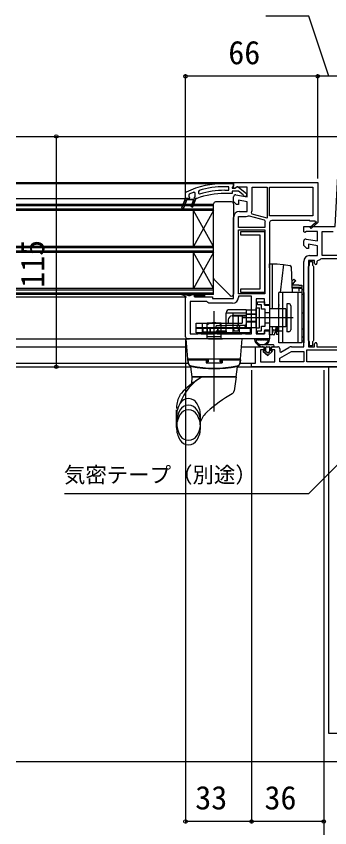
# Model space of a CAD drawing. Units: millimetres, scale not verified. Extents: x -700 to 700, y -1043 to 1038.
# Drawn here: x 290.9 to 447.4, y 282.6 to 687.7 of the extents above; entities that cross this region are included whole.
import ezdxf
from ezdxf.enums import TextEntityAlignment as Align

# ---------------------------------------------------------------- set-up
doc = ezdxf.new("R2010")
doc.units = ezdxf.units.MM
doc.header["$LTSCALE"] = 6
for name, color, linetype in [('0-2_YKK_11', 7, 'Continuous'), ('0-3_YKK_12', 2, 'Continuous'), ('0-4_YKK_13', 4, 'Continuous'), ('0-6_YKK_D', 6, 'Continuous'), ('0-8_YSS_K', 3, 'Continuous')]:
    doc.layers.add(name, color=color, linetype=linetype)
doc.styles.add('ＭＳ ゴシック', font='')
doc.styles.get('ＭＳ ゴシック').set_extended_font_data('MS Gothic')

msp = doc.modelspace()

# ---------------------------------------------------------------- linework, layer by layer
at = {"layer": '0-2_YKK_11'}
for p, q in [((414.956, 584.7), (414.956, 582.2)), ((419.156, 522.7), (421.356, 522.7))]:
    msp.add_line(p, q, dxfattribs=at)
for points in [[(464.356, 626.7), (464.356, 566.1), (492.356, 566.1), (492.356, 562.7), (490.456, 562.7), (489.956, 563.2), (489.456, 563.7), (464.356, 563.7), (464.356, 512.7), (462.856, 512.7), (462.856, 500.2), (464.356, 500.2), (464.356, 497.7), (460.356, 497.7), (460.356, 512.7), (408.356, 512.7), (408.356, 514.5), (410.356, 514.5), (410.356, 522.7), (413.656, 522.7)], [(435.53, 576.485), (441.156, 575.493), (441.156, 580.3), (435.8, 580.3), (434.932, 579.758), (434.356, 580.077), (434.356, 582.7), (449.998, 582.7), (452.306, 626.752)], [(394.989, 604.2), (399.357, 604.2), (399.357, 603.1), (398.919, 602.604), (398.657, 602.306), (398.657, 601.9), (400.057, 601.9), (400.457, 602.1)], [(399.356, 604.7), (441.356, 604.7), (441.356, 584.834), (441.433, 584.7), (438.015, 581.795), (437.497, 582.405), (440.217, 584.716)], [(400.53, 598.485), (406.156, 597.493), (406.156, 602.3), (400.8, 602.3), (399.932, 601.758), (399.356, 602.077), (399.356, 604.7)], [(377.257, 598.905), (376.957, 598.447), (376.957, 597.775), (377.332, 597.29), (377.257, 596.7), (375.357, 596.7), (373.585, 592.248), (375.357, 596.7), (375.357, 599.482), (375.646, 599.936)], [(374.328, 591.952), (376.019, 596.2), (379.496, 596.2), (378.122, 592.748), (378.865, 592.452), (380.357, 596.2), (380.357, 596.7), (379.857, 596.7), (379.782, 597.29), (380.157, 597.775), (380.157, 597.8), (380.157, 599.335), (379.482, 599.804)], [(382.112, 600.691), (381.757, 600.213), (381.757, 599.376), (382.404, 598.899)], [(394.989, 600.8), (397.057, 600.8), (397.057, 602.6), (394.989, 602.6)], [(401.874, 602.287), (405.857, 599.175), (405.857, 597.7), (404.755, 597.7), (404.256, 598.175), (404.065, 598.545), (401.818, 600.3), (398.657, 600.3), (398.657, 599.2), (394.989, 599.2)], [(416.156, 602.3), (416.156, 586.921), (408.672, 588.926), (408.339, 589.599)], [(408.556, 590.7), (408.556, 602.3), (416.156, 602.3)], [(380.974, 596.73), (380.803, 596.7), (380.357, 596.7), (380.357, 596.2), (378.865, 592.452), (378.122, 592.748), (379.496, 596.2), (376.019, 596.2), (374.328, 591.952)], [(402.256, 590.2), (406.156, 590.2), (406.156, 595.056), (401.756, 595.832), (401.756, 593.7), (400.856, 593.7), (399.356, 595.2), (399.356, 597.5)], [(414.956, 582.2), (401.756, 582.2), (401.756, 587.8), (405.656, 587.8)], [(406.847, 588.056), (407.182, 588.083), (414.688, 586.072), (415.046, 585.475)], [(375.356, 527.7), (375.356, 547.889), (372.615, 548.926), (372.898, 549.674), (376.796, 548.2), (377.69, 548.2), (378.123, 548.45), (378.556, 548.7), (379.856, 548.7), (379.856, 547.7), (388.856, 547.7), (388.856, 546.8), (399.356, 546.8), (399.356, 587.3)], [(417.356, 584.7), (417.356, 543.7), (414.856, 543.7), (414.856, 546.7), (410.656, 546.7), (410.656, 529.1), (414.856, 529.1), (414.856, 530.7), (417.356, 530.7), (417.356, 526.7), (376.356, 526.7)], [(440.282, 585.094), (440.106, 585.4), (437.356, 585.4), (437.356, 585.7), (418.356, 585.7)], [(461.956, 568.2), (443.556, 568.2), (443.556, 580.3), (449.123, 580.3)], [(437.256, 568.2), (441.156, 568.2), (441.156, 573.056), (436.756, 573.832), (436.756, 571.7), (435.856, 571.7), (434.356, 573.2), (434.356, 575.5)], [(428.329, 522.7), (434.356, 522.7), (434.356, 565.3)], [(439.756, 564.4), (439.756, 565.8), (436.756, 565.8), (436.756, 522.7), (439.756, 522.7), (439.756, 524.1)], [(441.404, 565.813), (440.956, 565.316), (440.956, 564.4)], [(461.956, 522.7), (461.956, 566.6), (443.156, 566.6), (442.811, 566.462)], [(408.256, 529.1), (408.256, 547.9), (401.756, 547.9), (401.756, 547.3)], [(398.856, 544.4), (386.951, 544.4), (386.454, 544.85), (385.956, 545.3), (377.756, 545.3), (377.756, 529.1), (381.49, 529.1), (381.923, 529.35), (382.789, 529.35), (383.222, 529.1), (389.49, 529.1), (389.923, 529.35), (390.789, 529.35), (391.222, 529.1), (403.49, 529.1), (403.923, 529.35), (404.789, 529.35), (405.222, 529.1), (408.256, 529.1)], [(440.956, 524.1), (440.956, 522.7), (461.956, 522.7)], [(414.656, 521.7), (414.656, 521.2), (412.756, 521.2), (412.756, 515.2), (419.956, 515.2), (419.956, 521.2), (418.156, 521.2), (418.156, 521.7)], [(422.356, 521.7), (422.356, 520.355), (422.923, 520.027), (426.879, 522.311)]]:
    msp.add_lwpolyline(points, dxfattribs=at)
for points in [[(438.956, 588.1), (417.356, 588.1), (417.356, 602.3), (438.956, 602.3)], [(401.756, 549.1), (401.756, 581), (414.956, 581), (414.956, 549.1)], [(436.756, 525.746), (436.756, 562.754), (437.006, 563.05), (437.256, 563.346), (437.256, 565.304), (438.756, 565.304), (438.756, 563.346), (439.006, 563.05), (439.256, 562.754), (439.256, 525.754), (439.006, 525.458), (438.756, 525.163), (438.756, 523.204), (437.256, 523.204), (437.256, 525.154), (437.006, 525.45)], [(434.356, 515.1), (422.356, 515.1), (422.356, 516.929), (428.195, 520.3), (434.356, 520.3)], [(461.956, 515.1), (435.956, 515.1), (435.956, 521.1), (461.956, 521.1)]]:
    msp.add_lwpolyline(points, close=True, dxfattribs=at)
for centre, radius, start, end in [((394.989, 558.2), 46, 90.00001, 114.86598), ((394.989, 558.2), 44.4, 110.44221, 113.53922), ((394.989, 558.2), 44.4, 89.99999, 106.86019), ((394.989, 558.2), 42.6, 89.99999, 107.18277), ((401.257, 601.5), 1, 51.91328, 143.13011), ((394.989, 558.2), 41, 89.99999, 109.98888), ((400.356, 597.5), 1, 79.99999, 179.99998), ((373.957, 592.1), 0.4, 158.30059, 338.30061), ((373.957, 592.1), 0.4, 158.30059, 338.30061), ((402.256, 587.3), 2.9, 90.00001, 179.99999), ((405.656, 590.7), 2.9, 269.99996, 294.25263), ((405.656, 590.7), 2.9, 337.68615, 359.99999), ((418.356, 584.7), 3.4, 166.82613, 179.99998), ((418.356, 584.7), 1, 90.00001, 179.99999), ((440.407, 584.878), 0.25, 220.35701, 120), ((435.356, 575.5), 1, 80.00002, 180), ((437.256, 565.3), 2.9, 90.00001, 179.99999), ((440.356, 564.4), 0.6, 179.99999, 0.00001), ((441.156, 568.2), 2.4, 275.9378, 313.60284), ((398.856, 547.3), 2.9, 270.00001, 359.99999), ((376.356, 527.7), 1, 180.00001, 269.99999), ((413.656, 521.7), 1, 0.00001, 89.99999), ((419.156, 521.7), 1, 90.00001, 179.99999), ((421.356, 521.7), 1, 0.00001, 89.99999), ((428.329, 519.8), 2.9, 89.99998, 119.99999), ((440.356, 524.1), 0.6, 359.99999, 180.00001)]:
    msp.add_arc(centre, radius, start, end, dxfattribs=at)
at = {"layer": '0-3_YKK_12'}
for p, q in [((290.856, 627.7), (453.305, 627.7)), ((290.856, 604.7), (400.856, 604.7)), ((290.856, 604.204), (399.356, 604.204)), ((290.856, 596.7), (375.357, 596.7)), ((389.356, 593.705), (290.856, 593.705)), ((389.356, 593.005), (290.856, 593.005)), ((389.356, 569.705), (389.356, 593.705)), ((389.356, 548.705), (389.356, 593.705)), ((389.356, 591.405), (290.856, 591.405)), ((389.356, 590.705), (290.856, 590.705)), ((379.356, 572.705), (379.356, 590.705)), ((389.356, 572.705), (379.356, 590.705)), ((389.356, 590.705), (379.356, 572.705)), ((389.356, 572.705), (290.856, 572.705)), ((389.356, 572.005), (290.856, 572.005)), ((389.356, 570.405), (290.856, 570.405)), ((389.356, 569.705), (290.856, 569.705)), ((379.356, 551.705), (379.356, 569.705)), ((389.356, 551.705), (379.356, 569.705)), ((389.356, 569.705), (379.356, 551.705)), ((389.356, 551.705), (290.856, 551.705)), ((389.356, 551.005), (290.856, 551.005)), ((389.356, 549.405), (290.856, 549.405)), ((389.356, 548.705), (290.856, 548.705)), ((290.856, 547.7), (375.856, 547.7)), ((290.856, 526.7), (377.356, 526.7)), ((290.856, 522.7), (376.006, 522.7)), ((403.306, 522.7), (410.856, 522.7)), ((290.856, 514.5), (376.726, 514.5)), ((290.856, 512.7), (377.953, 512.7)), ((401.358, 512.7), (459.857, 512.7)), ((402.588, 514.5), (408.856, 514.5))]:
    msp.add_line(p, q, dxfattribs=at)
at = {"layer": '0-4_YKK_13'}
for p, q in [((389.356, 556.996), (389.356, 593.996)), ((398.356, 594.996), (390.356, 594.996)), ((399.356, 593.996), (399.356, 548.996)), ((417.337, 562.095), (417.337, 564.095)), ((418.537, 564.095), (421.103, 564.095)), ((421.103, 564.095), (423.948, 563.746)), ((424.297, 563.703), (422.578, 549.7)), ((423.948, 563.746), (424.297, 563.703)), ((424.297, 563.703), (427.39, 563.323)), ((417.337, 562.095), (417.337, 543.254)), ((418.537, 562.095), (418.537, 541.7)), ((428.714, 549.7), (428.267, 562.366)), ((389.649, 556.289), (397.649, 548.289)), ((428.511, 555.466), (428.781, 555.737)), ((428.781, 555.737), (429.488, 556.444)), ((429.63, 554.888), (428.569, 553.827)), ((431.837, 553.495), (428.58, 553.495)), ((431.837, 552.295), (428.623, 552.295)), ((432.137, 551.995), (428.633, 551.995)), ((431.837, 553.495), (433.337, 553.495)), ((432.137, 551.995), (433.337, 551.995)), ((432.137, 550.495), (432.137, 551.995)), ((433.337, 551.995), (433.337, 552.295)), ((433.337, 551.995), (433.337, 550.495)), ((379.856, 548.324), (380.48, 547.7)), ((379.856, 547.875), (380.031, 547.7)), ((379.929, 548.7), (380.929, 547.7)), ((380.378, 548.7), (381.378, 547.7)), ((380.827, 548.7), (381.827, 547.7)), ((381.276, 548.7), (382.276, 547.7)), ((381.725, 548.7), (382.725, 547.7)), ((382.174, 548.7), (383.174, 547.7)), ((382.623, 548.7), (383.623, 547.7)), ((383.072, 548.7), (384.072, 547.7)), ((383.521, 548.7), (384.521, 547.7)), ((383.97, 548.7), (384.856, 547.814)), ((384.419, 548.7), (384.856, 548.263)), ((433.356, 549.7), (421.856, 549.7)), ((423.856, 524.7), (423.856, 549.7)), ((431.356, 549.7), (431.356, 524.7)), ((433.356, 549.7), (433.356, 524.7)), ((434.356, 549.7), (434.356, 524.7)), ((421.856, 543.819), (421.595, 541.7)), ((421.856, 543.395), (421.804, 543.395)), ((425.856, 544.2), (425.856, 530.2)), ((425.856, 544.2), (425.856, 530.2)), ((426.856, 544.2), (425.856, 544.2)), ((427.856, 543.2), (427.856, 531.2)), ((389.656, 490.445), (389.656, 540.479)), ((395.656, 539.6), (405.656, 539.6)), ((405.656, 541.2), (397.256, 541.2)), ((399.056, 539.7), (405.656, 539.7)), ((399.056, 529.6), (399.056, 539.7)), ((405.656, 541.2), (405.656, 539.7)), ((405.656, 541.2), (410.656, 541.2)), ((405.656, 541.2), (405.656, 531.9)), ((405.656, 539.7), (405.656, 535.2)), ((405.656, 539.2), (410.656, 539.2)), ((405.656, 538.95), (410.656, 538.95)), ((412.256, 532.2), (412.256, 542.2)), ((415.056, 539.8), (417.356, 539.8)), ((425.356, 541.7), (417.356, 541.7)), ((421.674, 541.849), (421.656, 541.7)), ((425.856, 540.2), (425.356, 540.2)), ((433.356, 539.656), (434.356, 539.656)), ((396.656, 536.1), (396.656, 534.4)), ((398.656, 538.1), (405.656, 538.1)), ((399.056, 538.5), (405.656, 538.5)), ((401.656, 538.1), (401.656, 534.1)), ((413.878, 537.2), (403.568, 537.2)), ((403.656, 538.1), (403.656, 534.4)), ((405.656, 538.1), (405.656, 534.1)), ((405.656, 535.45), (410.656, 535.45)), ((405.656, 535.2), (410.656, 535.2)), ((429.167, 537.2), (412.298, 537.2)), ((380.656, 534.4), (395.656, 534.4)), ((380.656, 532.1), (380.656, 534.4)), ((390.656, 532.1), (380.656, 532.1)), ((383.656, 534.4), (383.656, 532.1)), ((383.656, 532.1), (383.656, 531.9)), ((383.656, 531.9), (383.656, 530.1)), ((384.156, 529.6), (384.156, 531.9)), ((386.156, 526.7), (386.156, 534.7)), ((386.156, 534.7), (393.156, 534.7)), ((386.156, 532.1), (386.156, 530.1)), ((386.156, 532.1), (386.156, 530.1)), ((386.156, 529.6), (386.156, 531.9)), ((387.656, 529.6), (387.656, 531.9)), ((387.906, 529.6), (387.906, 531.9)), ((395.656, 533.2), (390.656, 533.2)), ((390.656, 531.9), (390.656, 533.2)), ((403.656, 532.1), (390.656, 532.1)), ((391.406, 529.6), (391.406, 531.9)), ((391.656, 529.6), (391.656, 531.9)), ((393.156, 526.7), (393.156, 534.7)), ((395.656, 532.1), (395.656, 534.4)), ((395.656, 534.4), (396.656, 534.4)), ((395.656, 533.5), (405.656, 533.5)), ((395.656, 531.9), (395.656, 533.2)), ((395.656, 531.9), (395.656, 532.1)), ((395.656, 530.1), (395.656, 531.9)), ((405.656, 531.9), (395.656, 531.9)), ((396.656, 534.4), (403.656, 534.4)), ((402.056, 532.2), (399.056, 532.2)), ((399.656, 530.4), (399.406, 531.9)), ((401.656, 530.4), (401.906, 531.9)), ((402.056, 532.2), (402.056, 529.6)), ((405.656, 532.2), (402.056, 532.2)), ((410.656, 532.2), (405.656, 532.2)), ((407.656, 531.9), (407.656, 529.6)), ((410.656, 532.2), (412.256, 532.2)), ((415.056, 534.6), (417.356, 534.6)), ((417.337, 531.146), (417.337, 530.595)), ((418.537, 532.7), (418.537, 530.595)), ((419.084, 531.095), (418.537, 531.095)), ((419.084, 531.095), (418.537, 529.305)), ((419.084, 531.095), (419.926, 530.992)), ((420.232, 530.744), (419.084, 531.095)), ((420.232, 530.744), (419.616, 528.729)), ((420.551, 532.7), (420.251, 530.26)), ((420.846, 530.187), (421.155, 532.7)), ((425.856, 534.2), (425.356, 534.2)), ((433.356, 531.656), (434.356, 531.656)), ((376.713, 514.61), (375.656, 526.7)), ((407.656, 529.6), (380.656, 529.6)), ((383.656, 530.1), (395.656, 530.1)), ((386.856, 526.7), (393.856, 526.7)), ((390.656, 530.6), (390.656, 529.6)), ((390.656, 530.6), (395.656, 530.6)), ((395.656, 530.6), (395.656, 529.6)), ((399.056, 529.6), (402.056, 529.6)), ((401.656, 530.4), (399.656, 530.4)), ((402.598, 514.61), (403.656, 526.7)), ((410.093, 526.7), (417.021, 526.7)), ((417.337, 528.595), (417.337, 530.595)), ((418.537, 528.595), (417.337, 528.595)), ((418.537, 530.595), (418.537, 528.595)), ((419.53, 528.449), (418.537, 528.753)), ((419.616, 528.729), (419.53, 528.449)), ((420.773, 530.024), (420.738, 528.891)), ((421.856, 530.7), (423.856, 530.7)), ((426.856, 530.2), (425.856, 530.2)), ((411.493, 526.1), (411.925, 526.1)), ((419.058, 523.7), (411.507, 523.7)), ((412.725, 526.1), (413.157, 526.1)), ((412.957, 522.7), (414.757, 522.7)), ((412.957, 522.7), (414.757, 522.7)), ((413.957, 526.1), (414.389, 526.1)), ((414.757, 522.7), (414.757, 520.7)), ((414.757, 520.7), (414.757, 522.7)), ((415.189, 526.1), (415.621, 526.1)), ((415.757, 522.7), (417.057, 522.7)), ((415.757, 522.7), (417.057, 522.7)), ((418.057, 522.7), (419.057, 522.7)), ((418.057, 520.7), (418.057, 522.7)), ((418.057, 522.7), (419.057, 522.7)), ((418.057, 520.7), (418.057, 522.7)), ((414.128, 520.344), (416.407, 518.4)), ((416.407, 518.4), (414.128, 520.344)), ((414.757, 520.7), (414.259, 520.7)), ((414.259, 520.7), (414.757, 520.7)), ((415.457, 520.4), (415.457, 522.4)), ((415.457, 520.4), (415.457, 522.4)), ((416.212, 519.618), (415.562, 520.172)), ((416.212, 519.618), (415.562, 520.172)), ((416.407, 518.4), (418.686, 520.344)), ((416.407, 518.4), (418.686, 520.344)), ((417.251, 520.172), (416.601, 519.618)), ((416.601, 519.618), (417.251, 520.172)), ((417.357, 522.4), (417.357, 520.4)), ((417.357, 522.4), (417.357, 520.4)), ((418.554, 520.7), (418.057, 520.7)), ((418.057, 520.7), (418.554, 520.7)), ((376.53, 516.7), (402.781, 516.7)), ((376.556, 516.2), (376.669, 514.899)), ((376.556, 516.2), (385.656, 516.2)), ((377.056, 516.7), (385.656, 516.7)), ((377.056, 516.7), (377.056, 516.2)), ((385.656, 516.7), (385.656, 514.7)), ((385.656, 515.7), (386.656, 515.7)), ((386.656, 515.14), (385.656, 515.14)), ((385.656, 514.7), (393.656, 514.7)), ((386.156, 515.7), (386.138, 516.7)), ((386.656, 516.7), (386.656, 515.14)), ((392.656, 515.14), (392.656, 516.7)), ((392.656, 515.7), (393.656, 515.7)), ((393.656, 515.14), (392.656, 515.14)), ((393.156, 515.7), (393.173, 516.7)), ((393.656, 516.7), (393.656, 514.7)), ((393.656, 516.7), (402.256, 516.7)), ((393.656, 516.2), (402.756, 516.2)), ((402.256, 516.7), (402.256, 516.2)), ((402.756, 516.2), (402.642, 514.899)), ((378.656, 507.7), (377.955, 512.687)), ((400.656, 507.7), (401.356, 512.687)), ((378.535, 504.248), (378.656, 507.7)), ((378.656, 507.7), (400.656, 507.7)), ((400.656, 507.7), (378.656, 507.7)), ((400.656, 507.7), (399.671, 500.691)), ((373.293, 499.545), (373.288, 499.538)), ((370.856, 482.45), (370.856, 491.2))]:
    msp.add_line(p, q, dxfattribs=at)
for points in [[(414.956, 550), (414.956, 580), (402.756, 580), (402.756, 578.5), (412.456, 578.5), (412.456, 551.5), (402.756, 551.5), (402.756, 550)], [(433.356, 551.156), (433.356, 527.656), (434.356, 527.656), (434.356, 551.156)], [(384.856, 548.7), (384.856, 547.7), (379.856, 547.7), (379.856, 548.7)], [(433.356, 525.7), (434.356, 525.7), (434.356, 548.7), (433.356, 548.7)], [(433.356, 525.7), (434.356, 525.7), (434.356, 548.7), (433.356, 548.7)], [(417.356, 543.45), (417.356, 530.95), (414.856, 530.95), (414.856, 529.2), (411.356, 529.2), (411.356, 530.7), (413.356, 530.7), (413.356, 532.95), (415.056, 532.95), (415.056, 541.45), (413.356, 541.45), (413.356, 543.7), (411.356, 543.7), (411.356, 545.2), (414.856, 545.2), (414.856, 543.45)]]:
    msp.add_lwpolyline(points, close=True, dxfattribs=at)
for points in [[(417.337, 564.095), (418.537, 564.095), (418.537, 562.095)], [(429.488, 556.444), (430.337, 555.595), (429.63, 554.888)], [(433.337, 553.495), (433.337, 552.295), (431.837, 552.295)], [(433.356, 524.7), (421.856, 524.7), (421.856, 549.7)], [(405.656, 531.9), (395.656, 531.9), (395.656, 539.6)], [(410.656, 532.2), (410.656, 542.2), (412.256, 542.2)], [(425.356, 541.7), (425.356, 532.7), (417.356, 532.7)], [(421.856, 542.803), (421.796, 542.521), (421.736, 542.203), (421.675, 541.857)], [(380.656, 529.6), (380.656, 531.9), (407.656, 531.9)], [(393.156, 527.6), (386.156, 527.6), (386.156, 529.6), (386.156, 531.9)], [(420.49, 532.7), (420.275, 530.949), (419.926, 530.992)], [(421.179, 532.7), (421.142, 532.208), (421.113, 531.774), (421.092, 531.406), (421.08, 531.109), (421.077, 530.886), (421.084, 530.743), (421.1, 530.677)], [(421.086, 530.788), (421.098, 530.667), (421.132, 530.559), (421.197, 530.474), (421.283, 530.416), (421.402, 530.391), (421.504, 530.41), (421.605, 530.469), (421.689, 530.57), (421.735, 530.703)], [(421.523, 532.7), (421.485, 532.478), (421.449, 532.267), (421.414, 532.069), (421.381, 531.883), (421.349, 531.711), (421.319, 531.553), (421.291, 531.408), (421.265, 531.279), (421.24, 531.164), (421.218, 531.065), (421.197, 530.981), (421.178, 530.911), (421.162, 530.857), (421.147, 530.823), (421.125, 530.805)], [(421.681, 530.588), (421.711, 530.619), (421.749, 530.728), (421.798, 530.919), (421.856, 531.185)], [(421.856, 528.754), (421.07, 528.85), (420.738, 528.891)], [(411.507, 523.7), (412.957, 522.7), (411.507, 523.7)], [(372.507, 498.414), (371.59, 496.332), (371.027, 494.078), (370.899, 493.07), (370.843, 491.856)], [(372.507, 498.423), (372.609, 498.6), (372.715, 498.774), (372.828, 498.944), (372.946, 499.111), (373.116, 499.332), (373.295, 499.546)], [(372.507, 498.423), (372.609, 498.6), (372.715, 498.774), (372.828, 498.944), (372.946, 499.111), (373.116, 499.332), (373.288, 499.538)], [(382.856, 482.45), (382.856, 485.334), (382.856, 488.325)]]:
    msp.add_lwpolyline(points, dxfattribs=at)
for centre, radius, start, end in [((390.356, 593.996), 1, 90, 180), ((398.356, 593.996), 1, 0, 90), ((427.268, 562.331), 1, 2.02233, 82.9992), ((390.356, 556.996), 1, 180, 225), ((398.356, 548.996), 1, 225, 0), ((426.856, 543.2), 1, 0, 90), ((397.256, 539.6), 1.6, 90, 180), ((398.656, 536.1), 2, 90, 180), ((389.656, 528.075), 6.625, 58.10921, 121.89079), ((399.656, 534.1), 2, 270, 0), ((403.656, 534.1), 2, 180, 270), ((403.656, 534.1), 2, 270, 0), ((419.084, 531.095), 1.2, 343, 353), ((426.856, 531.2), 1, 270, 0), ((410.093, 526.4), 0.3, 90, 188.20609), ((417.021, 526.4), 0.3, 351.79391, 90), ((420.549, 530.224), 0.3, 173, 353), ((413.557, 526.9), 3.8, 188.20609, 237.36313), ((410.873, 525.8), 0.3, 110.02209, 202.28177), ((410.785, 525.3), 0.2, 153.36701, 266.63299), ((413.557, 526.9), 3.2, 202.28177, 203.14776), ((410.338, 525.524), 0.3, 333.36701, 23.14776), ((410.668, 526.364), 0.3, 290.02209, 328.16514), ((410.756, 524.801), 0.3, 36.85224, 86.63299), ((411.093, 526.1), 0.2, 36.8699, 148.16514), ((413.557, 526.9), 3.2, 216.85224, 323.14776), ((411.493, 526.4), 0.3, 216.8699, 270), ((411.925, 526.4), 0.3, 270, 323.1301), ((412.325, 526.1), 0.2, 36.8699, 143.1301), ((412.725, 526.4), 0.3, 216.8699, 270), ((413.157, 526.4), 0.3, 270, 323.1301), ((413.557, 526.1), 0.2, 36.8699, 143.1301), ((413.957, 526.4), 0.3, 216.8699, 270), ((414.389, 526.4), 0.3, 270, 323.1301), ((414.789, 526.1), 0.2, 36.8699, 143.1301), ((415.189, 526.4), 0.3, 216.8699, 270), ((415.757, 522.4), 0.3, 90, 180), ((415.757, 522.4), 0.3, 90, 180), ((413.557, 526.9), 3.8, 302.63687, 351.79391), ((415.621, 526.4), 0.3, 270, 323.1301), ((416.021, 526.1), 0.2, 31.83486, 143.1301), ((416.357, 524.801), 0.3, 93.36701, 143.14776), ((416.446, 526.364), 0.3, 211.83486, 249.97791), ((416.328, 525.3), 0.2, 273.36701, 26.63299), ((416.24, 525.8), 0.3, 337.71823, 69.97791), ((416.775, 525.524), 0.3, 156.85224, 206.63299), ((413.557, 526.9), 3.2, 336.85224, 337.71823), ((417.057, 522.4), 0.3, 0, 90), ((417.057, 522.4), 0.3, 0, 90), ((419.057, 523.2), 0.5, 270, 90.11459), ((419.057, 523.2), 0.5, 270.00002, 270.11467), ((419.058, 523.2), 0.5, 270.11462, 89.88538), ((414.259, 520.498), 0.202, 90.00003, 229.53622), ((414.259, 520.498), 0.202, 90, 229.53619), ((415.757, 520.4), 0.3, 180, 229.53619), ((415.757, 520.4), 0.3, 180, 229.53619), ((416.407, 519.846), 0.3, 229.53619, 310.46381), ((416.407, 519.846), 0.3, 229.53619, 310.46381), ((417.057, 520.4), 0.3, 310.46381, 0), ((417.057, 520.4), 0.3, 310.46381, 0), ((418.554, 520.498), 0.202, 310.46381, 90), ((418.554, 520.498), 0.202, 310.46381, 90), ((378.662, 515.073), 2, 185, 258.63714), ((378.706, 514.785), 2, 185, 258.68311), ((400.606, 514.785), 2, 281.31689, 355), ((400.649, 515.073), 2, 281.36286, 355), ((377.46, 512.617), 0.5, 8, 60.10277), ((389.656, 569.78), 57.8, 258.63714, 281.36286), ((389.656, 569.5), 57.8, 258.68311, 281.31689), ((401.852, 512.617), 0.5, 119.89723, 172), ((395.286, 486.79), 23.9, 118.9674, 161.04434), ((404.536, 470), 43, 122.48461, 136.59983), ((430.805, 441.577), 66, 119.14287, 132.53524), ((397.69, 500.969), 2, 299.14287, 352), ((383.387, 488.039), 12.531, 150.13717, 180), ((376.856, 491.789), 5, 146.75851, 150.13717), ((376.856, 491.789), 5, 29.86283, 146.75851), ((370.324, 488.039), 12.531, 0, 29.86283), ((383.387, 484.749), 12.531, 150.13717, 209.86283), ((376.856, 488.499), 5, 29.86283, 150.13717), ((376.856, 486.2), 5, 29.86283, 150.13717), ((370.324, 484.749), 12.531, 330.13717, 29.86283), ((383.387, 482.45), 12.531, 150.13717, 180), ((370.324, 482.45), 12.531, 0, 29.86283), ((394.975, 480.631), 13, 132.53524, 158.78961), ((383.387, 482.45), 12.531, 180, 209.86283), ((370.324, 482.45), 12.531, 330.13717, 0), ((376.856, 480.999), 5, 209.86283, 330.13717), ((376.856, 478.7), 5, 209.86283, 330.13717)]:
    msp.add_arc(centre, radius, start, end, dxfattribs=at)
at = {"layer": '0-6_YKK_D'}
for p, q in [((375.356, 599.041), (375.356, 658.7)), ((441.356, 657.7), (375.356, 657.7)), ((441.356, 606.7), (441.356, 658.7)), ((441.356, 606.7), (441.356, 658.7)), ((452.356, 657.7), (441.356, 657.7)), ((310.856, 627.7), (310.856, 512.7)), ((375.356, 526.7), (375.356, 284.7)), ((408.356, 510.973), (408.356, 284.7)), ((444.356, 510.973), (444.356, 284.7)), ((408.356, 509.973), (408.356, 284.7)), ((444.356, 493.7), (444.356, 254.7)), ((444.356, 492.7), (444.356, 254.7)), ((408.356, 285.7), (375.356, 285.7)), ((444.356, 285.7), (408.356, 285.7))]:
    msp.add_line(p, q, dxfattribs=at)
for points in [[(446.856, 657.7), (436.92, 687.7), (415.466, 687.7)], [(474.857, 487.381), (472.453, 484.976), (436.709, 449.233), (314.921, 449.233)]]:
    msp.add_lwpolyline(points, dxfattribs=at)
for centre in [(375.356, 657.7), (441.356, 657.7), (441.356, 657.7), (310.856, 627.7), (310.856, 512.7), (375.356, 285.7), (408.356, 285.7), (408.356, 285.7), (444.356, 285.7)]:
    msp.add_circle(centre, 0.85, dxfattribs=at)
at = {"layer": '0-8_YSS_K'}
for p, q in [((446.856, 329.7), (446.856, 512.7)), ((641.85, 329.7), (446.856, 329.7)), ((290.856, 315.7), (464.357, 315.7))]:
    msp.add_line(p, q, dxfattribs=at)

# ---------------------------------------------------------------- texts
at = {"layer": '0-6_YKK_D', "style": 'ＭＳ ゴシック'}
for s, height, p in [('66', 11.73, (396.72, 660.2)), ('気密テープ（別途）', 7.845, (314.652, 452.5)), ('33', 11.73, (380.22, 288.2)), ('36', 11.73, (414.765, 288.2))]:
    msp.add_text(s, height=height, dxfattribs=at).set_placement(p, align=Align.BOTTOM_LEFT)
msp.add_text('115', height=11.73, rotation=90, dxfattribs=at).set_placement((308.356, 552.109), align=Align.BOTTOM_LEFT)

doc.saveas('drawing.dxf')
